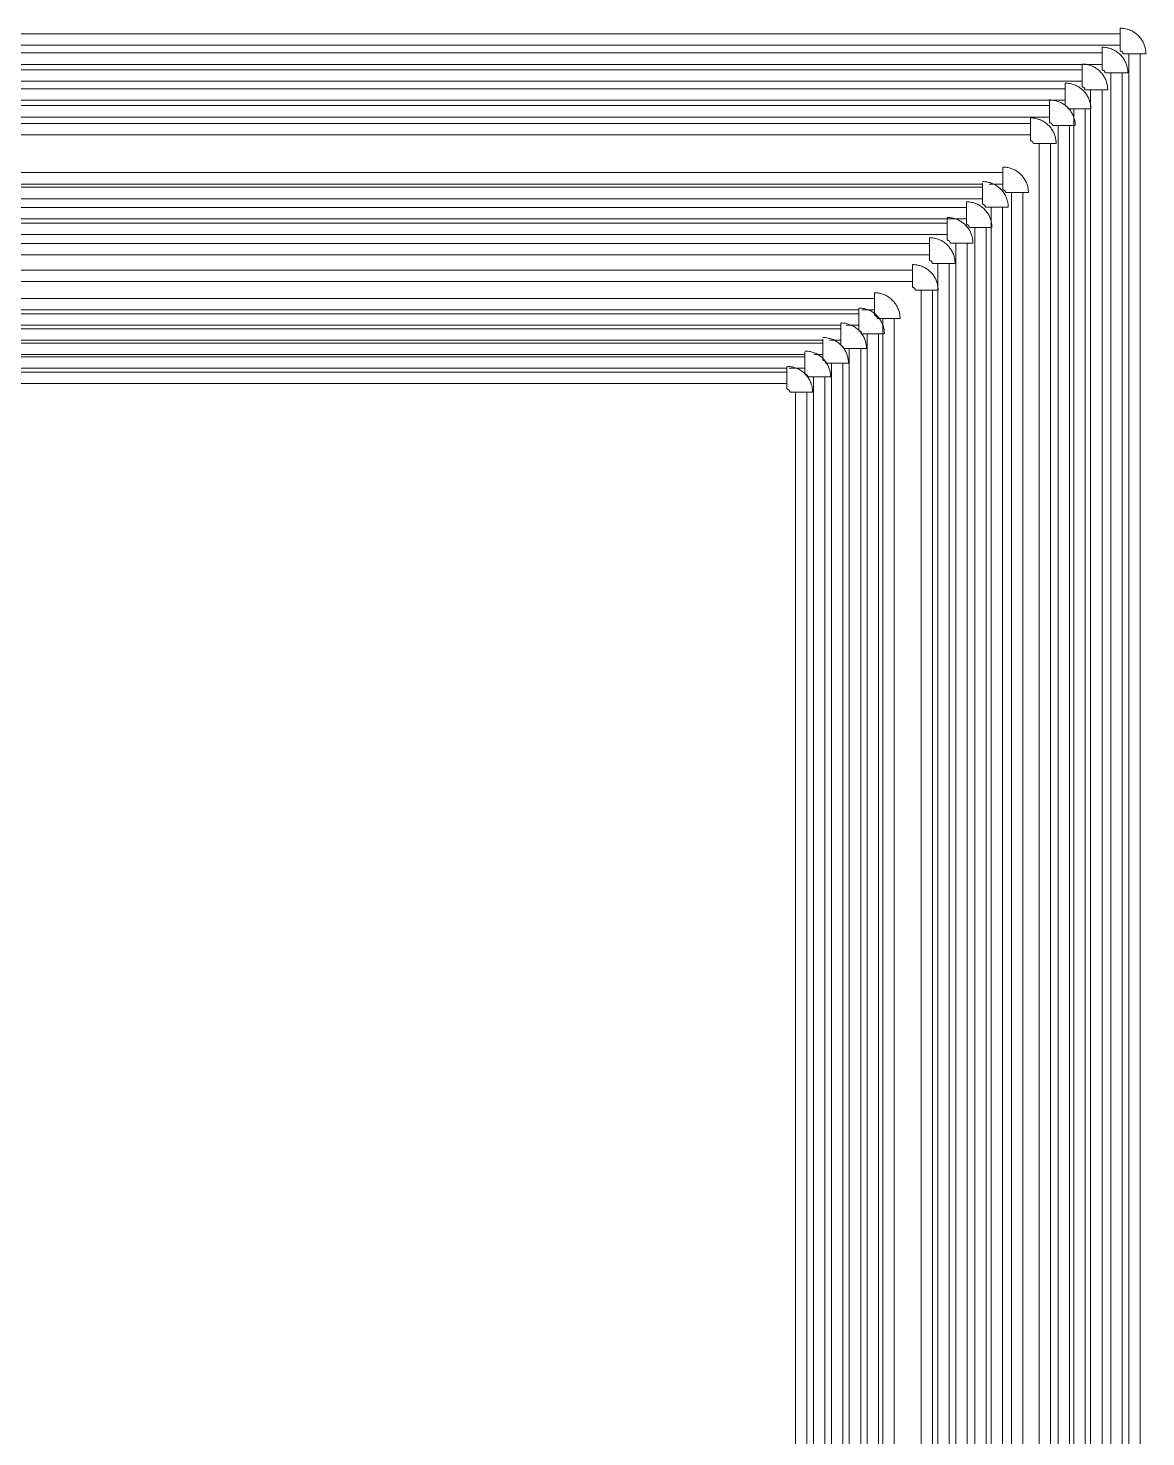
# Model space of a CAD drawing. Header units: millimetres. Extents: x 61345 to 69644, y 9491 to 29385.
# Drawn here: x 65711.5 to 65836.1, y 27092.9 to 27249.9 of the extents above; entities that cross this region are included whole.
import ezdxf

# ---------------------------------------------------------------- set-up
doc = ezdxf.new("R2010")
doc.units = ezdxf.units.MM
doc.layers.add('P-PIPE', color=30, linetype='Continuous', lineweight=18)

# ---------------------------------------------------------------- blocks, each defined once
blk = doc.blocks.new('Coude - Générique - Standard-V51-CVC TERASSE')
at = {"layer": 'P-PIPE'}
for p, q in [((-16296.7, 14045.1), (-16297.1, 14045.1)), ((-16272.1, 14045.1), (-16273.4, 14045.1)), ((-16268.5, 14016.5), (-16268.5, 14016.9))]:
    blk.add_line(p, q, dxfattribs=at)
for points in [[(-16297.1, 14045.1, 0), (-16297.1, 14043.9, 0), (-16297, 14042.8, 0), (-16296.9, 14041.7, 0), (-16296.7, 14040.5, 0), (-16296.5, 14039.4, 0), (-16296.3, 14038.3, 0), (-16296, 14037.2, 0), (-16295.6, 14036.1, 0), (-16295.3, 14035, 0), (-16294.8, 14033.9, 0), (-16294.4, 14032.9, 0), (-16293.9, 14031.9, 0), (-16293.3, 14030.9, 0), (-16292.7, 14029.9, 0), (-16292.1, 14028.9, 0), (-16291.4, 14028, 0), (-16290.7, 14027.1, 0), (-16290, 14026.2, 0), (-16289.2, 14025.4, 0), (-16288.4, 14024.6, 0), (-16287.6, 14023.8, 0), (-16286.7, 14023, 0), (-16285.8, 14022.3, 0), (-16284.9, 14021.6, 0), (-16283.9, 14021, 0), (-16283, 14020.4, 0), (-16282, 14019.8, 0), (-16280.9, 14019.3, 0), (-16279.9, 14018.9, 0), (-16278.8, 14018.4, 0), (-16277.8, 14018, 0), (-16276.7, 14017.7, 0), (-16275.6, 14017.4, 0), (-16274.5, 14017.1, 0), (-16273.3, 14016.9, 0), (-16272.2, 14016.7, 0), (-16271.1, 14016.6, 0), (-16269.9, 14016.5, 0), (-16268.8, 14016.5, 0), (-16268.5, 14016.5, 0)], [(-16297.1, 14045.1, 0), (-16296.7, 14045.1, 0), (-16295.4, 14045.1, 0), (-16293.4, 14045.1, 0), (-16290.7, 14045.1, 0), (-16287.7, 14045.1, 0), (-16284.4, 14045.1, 0), (-16281.1, 14045.1, 0), (-16278, 14045.1, 0), (-16275.4, 14045.1, 0), (-16273.4, 14045.1, 0), (-16272.1, 14045.1, 0)], [(-16268.5, 14041.9, 0), (-16268.6, 14041.9, 0), (-16268.7, 14041.9, 0), (-16268.9, 14041.9, 0), (-16269, 14041.9, 0), (-16269.1, 14042, 0), (-16269.2, 14042, 0), (-16269.4, 14042, 0), (-16269.5, 14042.1, 0), (-16269.6, 14042.1, 0), (-16269.7, 14042.1, 0), (-16269.8, 14042.2, 0), (-16269.9, 14042.3, 0), (-16270.1, 14042.3, 0), (-16270.2, 14042.4, 0), (-16270.3, 14042.4, 0), (-16270.4, 14042.5, 0), (-16270.5, 14042.6, 0), (-16270.6, 14042.7, 0), (-16270.7, 14042.8, 0), (-16270.8, 14042.9, 0), (-16270.9, 14043, 0), (-16270.9, 14043.1, 0), (-16271, 14043.2, 0), (-16271.1, 14043.3, 0), (-16271.2, 14043.4, 0), (-16271.2, 14043.5, 0), (-16271.3, 14043.6, 0), (-16271.3, 14043.7, 0), (-16271.4, 14043.8, 0), (-16271.5, 14043.9, 0), (-16271.5, 14044.1, 0), (-16271.5, 14044.2, 0), (-16271.6, 14044.3, 0), (-16271.6, 14044.4, 0), (-16271.6, 14044.5, 0), (-16271.6, 14044.7, 0), (-16271.7, 14044.8, 0), (-16271.7, 14044.9, 0), (-16271.7, 14045.1, 0), (-16271.7, 14045.1, 0)], [(-16268.5, 14041.5, 0), (-16268.5, 14040.2, 0), (-16268.5, 14038.2, 0), (-16268.5, 14035.5, 0), (-16268.5, 14032.5, 0), (-16268.5, 14029.2, 0), (-16268.5, 14025.9, 0), (-16268.5, 14022.8, 0), (-16268.5, 14020.2, 0), (-16268.5, 14018.2, 0), (-16268.5, 14016.9, 0), (-16268.5, 14016.5, 0)]]:
    blk.add_polyline3d(points, dxfattribs=at)
blk = doc.blocks.new('Coude - Générique - Standard-V56-CVC TERASSE')
at = {"layer": 'P-PIPE'}
for p, q in [((-16296.7, 18446.2), (-16295.4, 18446.2)), ((-16271.7, 18446.2), (-16272, 18446.2)), ((-16272, 18446.2), (-16271.7, 18446.2))]:
    blk.add_line(p, q, dxfattribs=at)
for points in [[(-16271.7, 18446.2, 0), (-16271.7, 18447.4, 0), (-16271.8, 18448.5, 0), (-16271.9, 18449.7, 0), (-16272, 18450.8, 0), (-16272.2, 18451.9, 0), (-16272.5, 18453.1, 0), (-16272.8, 18454.2, 0), (-16273.1, 18455.3, 0), (-16273.5, 18456.3, 0), (-16273.9, 18457.4, 0), (-16274.4, 18458.4, 0), (-16274.9, 18459.5, 0), (-16275.5, 18460.5, 0), (-16276, 18461.5, 0), (-16276.7, 18462.4, 0), (-16277.3, 18463.3, 0), (-16278, 18464.2, 0), (-16278.8, 18465.1, 0), (-16279.5, 18466, 0), (-16280.3, 18466.8, 0), (-16281.2, 18467.6, 0), (-16282.1, 18468.3, 0), (-16282.9, 18469, 0), (-16283.9, 18469.7, 0), (-16284.8, 18470.3, 0), (-16285.8, 18470.9, 0), (-16286.8, 18471.5, 0), (-16287.8, 18472, 0), (-16288.9, 18472.5, 0), (-16289.9, 18472.9, 0), (-16291, 18473.3, 0), (-16292.1, 18473.7, 0), (-16293.2, 18474, 0), (-16294.3, 18474.2, 0), (-16295.4, 18474.5, 0), (-16296.6, 18474.6, 0), (-16297.7, 18474.7, 0), (-16298.8, 18474.8, 0), (-16300, 18474.9, 0), (-16300.3, 18474.9, 0)], [(-16300.3, 18449.9, 0), (-16300.3, 18451.2, 0), (-16300.3, 18453.2, 0), (-16300.3, 18455.8, 0), (-16300.3, 18458.9, 0), (-16300.3, 18462.2, 0), (-16300.3, 18465.4, 0), (-16300.3, 18468.5, 0), (-16300.3, 18471.1, 0), (-16300.3, 18473.2, 0), (-16300.3, 18474.4, 0)], [(-16300.3, 18449.4, 0), (-16300.2, 18449.4, 0), (-16300, 18449.4, 0), (-16299.9, 18449.4, 0), (-16299.8, 18449.4, 0), (-16299.7, 18449.4, 0), (-16299.5, 18449.4, 0), (-16299.4, 18449.3, 0), (-16299.3, 18449.3, 0), (-16299.2, 18449.2, 0), (-16299, 18449.2, 0), (-16298.9, 18449.1, 0), (-16298.8, 18449.1, 0), (-16298.7, 18449, 0), (-16298.6, 18449, 0), (-16298.5, 18448.9, 0), (-16298.4, 18448.8, 0), (-16298.3, 18448.7, 0), (-16298.2, 18448.7, 0), (-16298.1, 18448.6, 0), (-16298, 18448.5, 0), (-16297.9, 18448.4, 0), (-16297.8, 18448.3, 0), (-16297.7, 18448.2, 0), (-16297.7, 18448.1, 0), (-16297.6, 18448, 0), (-16297.5, 18447.9, 0), (-16297.5, 18447.8, 0), (-16297.4, 18447.6, 0), (-16297.4, 18447.5, 0), (-16297.3, 18447.4, 0), (-16297.3, 18447.3, 0), (-16297.2, 18447.2, 0), (-16297.2, 18447, 0), (-16297.2, 18446.9, 0), (-16297.1, 18446.8, 0), (-16297.1, 18446.7, 0), (-16297.1, 18446.5, 0), (-16297.1, 18446.4, 0), (-16297.1, 18446.3, 0), (-16297.1, 18446.2, 0)], [(-16272.1, 18446.2, 0), (-16273.4, 18446.2, 0), (-16275.4, 18446.2, 0), (-16278, 18446.2, 0), (-16281.1, 18446.2, 0), (-16284.4, 18446.2, 0), (-16287.7, 18446.2, 0), (-16290.7, 18446.2, 0), (-16293.4, 18446.2, 0), (-16295.4, 18446.2, 0), (-16296.7, 18446.2, 0)]]:
    blk.add_polyline3d(points, dxfattribs=at)
blk = doc.blocks.new('Coude - Générique - Standard-V57-CVC TERASSE')
at = {"layer": 'P-PIPE'}
for p, q in [((-16279, 18492.4), (-16279, 18491.9)), ((-16279, 18467.1), (-16279, 18466.9)), ((-16279, 18466.9), (-16279, 18467.1)), ((-16275.4, 18463.7), (-16274.1, 18463.7))]:
    blk.add_line(p, q, dxfattribs=at)
for points in [[(-16250.4, 18463.7, 0), (-16250.4, 18464.9, 0), (-16250.5, 18466, 0), (-16250.6, 18467.2, 0), (-16250.8, 18468.3, 0), (-16251, 18469.4, 0), (-16251.2, 18470.6, 0), (-16251.5, 18471.7, 0), (-16251.9, 18472.8, 0), (-16252.3, 18473.8, 0), (-16252.7, 18474.9, 0), (-16253.1, 18475.9, 0), (-16253.7, 18477, 0), (-16254.2, 18478, 0), (-16254.8, 18479, 0), (-16255.4, 18479.9, 0), (-16256.1, 18480.8, 0), (-16256.8, 18481.7, 0), (-16257.5, 18482.6, 0), (-16258.3, 18483.5, 0), (-16259.1, 18484.3, 0), (-16259.9, 18485.1, 0), (-16260.8, 18485.8, 0), (-16261.7, 18486.5, 0), (-16262.6, 18487.2, 0), (-16263.6, 18487.8, 0), (-16264.5, 18488.4, 0), (-16265.5, 18489, 0), (-16266.6, 18489.5, 0), (-16267.6, 18490, 0), (-16268.7, 18490.4, 0), (-16269.7, 18490.8, 0), (-16270.8, 18491.2, 0), (-16271.9, 18491.5, 0), (-16273, 18491.7, 0), (-16274.2, 18492, 0), (-16275.3, 18492.1, 0), (-16276.4, 18492.2, 0), (-16277.6, 18492.3, 0), (-16278.7, 18492.4, 0), (-16279, 18492.4, 0)], [(-16279, 18467.4, 0), (-16279, 18468.7, 0), (-16279, 18470.7, 0), (-16279, 18473.3, 0), (-16279, 18476.4, 0), (-16279, 18479.7, 0), (-16279, 18482.9, 0), (-16279, 18486, 0), (-16279, 18488.6, 0), (-16279, 18490.7, 0), (-16279, 18491.9, 0), (-16279, 18492.4, 0)], [(-16279, 18466.9, 0), (-16278.9, 18466.9, 0), (-16278.8, 18466.9, 0), (-16278.7, 18466.9, 0), (-16278.5, 18466.9, 0), (-16278.4, 18466.9, 0), (-16278.3, 18466.9, 0), (-16278.2, 18466.8, 0), (-16278, 18466.8, 0), (-16277.9, 18466.7, 0), (-16277.8, 18466.7, 0), (-16277.7, 18466.6, 0), (-16277.6, 18466.6, 0), (-16277.4, 18466.5, 0), (-16277.3, 18466.5, 0), (-16277.2, 18466.4, 0), (-16277.1, 18466.3, 0), (-16277, 18466.2, 0), (-16276.9, 18466.2, 0), (-16276.8, 18466.1, 0), (-16276.7, 18466, 0), (-16276.7, 18465.9, 0), (-16276.6, 18465.8, 0), (-16276.5, 18465.7, 0), (-16276.4, 18465.6, 0), (-16276.3, 18465.5, 0), (-16276.3, 18465.4, 0), (-16276.2, 18465.3, 0), (-16276.2, 18465.1, 0), (-16276.1, 18465, 0), (-16276.1, 18464.9, 0), (-16276, 18464.8, 0), (-16276, 18464.7, 0), (-16275.9, 18464.5, 0), (-16275.9, 18464.4, 0), (-16275.9, 18464.3, 0), (-16275.9, 18464.2, 0), (-16275.9, 18464, 0), (-16275.8, 18463.9, 0), (-16275.8, 18463.8, 0), (-16275.8, 18463.7, 0)], [(-16250.9, 18463.7, 0), (-16252.1, 18463.7, 0), (-16254.1, 18463.7, 0), (-16256.8, 18463.7, 0), (-16259.8, 18463.7, 0), (-16263.1, 18463.7, 0), (-16266.4, 18463.7, 0), (-16269.5, 18463.7, 0), (-16272.1, 18463.7, 0), (-16274.1, 18463.7, 0), (-16275.4, 18463.7, 0)]]:
    blk.add_polyline3d(points, dxfattribs=at)
blk = doc.blocks.new('Coude - Générique - Standard-V58-CVC TERASSE')
at = {"layer": 'P-PIPE'}
for p, q in [((-16257.3, 18486.2), (-16256, 18486.2)), ((-16232.7, 18486.2), (-16232.3, 18486.2))]:
    blk.add_line(p, q, dxfattribs=at)
for points in [[(-16232.3, 18486.2, 0), (-16232.3, 18487.4, 0), (-16232.4, 18488.5, 0), (-16232.5, 18489.7, 0), (-16232.6, 18490.8, 0), (-16232.9, 18491.9, 0), (-16233.1, 18493.1, 0), (-16233.4, 18494.2, 0), (-16233.7, 18495.3, 0), (-16234.1, 18496.3, 0), (-16234.5, 18497.4, 0), (-16235, 18498.4, 0), (-16235.5, 18499.5, 0), (-16236.1, 18500.5, 0), (-16236.7, 18501.5, 0), (-16237.3, 18502.4, 0), (-16237.9, 18503.3, 0), (-16238.6, 18504.2, 0), (-16239.4, 18505.1, 0), (-16240.2, 18506, 0), (-16241, 18506.8, 0), (-16241.8, 18507.6, 0), (-16242.7, 18508.3, 0), (-16243.6, 18509, 0), (-16244.5, 18509.7, 0), (-16245.4, 18510.3, 0), (-16246.4, 18510.9, 0), (-16247.4, 18511.5, 0), (-16248.4, 18512, 0), (-16249.5, 18512.5, 0), (-16250.5, 18512.9, 0), (-16251.6, 18513.3, 0), (-16252.7, 18513.7, 0), (-16253.8, 18514, 0), (-16254.9, 18514.2, 0), (-16256, 18514.5, 0), (-16257.2, 18514.6, 0), (-16258.3, 18514.7, 0), (-16259.4, 18514.8, 0), (-16260.6, 18514.9, 0), (-16260.9, 18514.9, 0)], [(-16260.9, 18489.9, 0), (-16260.9, 18491.2, 0), (-16260.9, 18493.2, 0), (-16260.9, 18495.8, 0), (-16260.9, 18498.9, 0), (-16260.9, 18502.2, 0), (-16260.9, 18505.4, 0), (-16260.9, 18508.5, 0), (-16260.9, 18511.1, 0), (-16260.9, 18513.2, 0)], [(-16260.9, 18489.4, 0), (-16260.8, 18489.4, 0), (-16260.6, 18489.4, 0), (-16260.5, 18489.4, 0), (-16260.4, 18489.4, 0), (-16260.3, 18489.4, 0), (-16260.1, 18489.4, 0), (-16260, 18489.3, 0), (-16259.9, 18489.3, 0), (-16259.8, 18489.2, 0), (-16259.7, 18489.2, 0), (-16259.5, 18489.1, 0), (-16259.4, 18489.1, 0), (-16259.3, 18489, 0), (-16259.2, 18489, 0), (-16259.1, 18488.9, 0), (-16259, 18488.8, 0), (-16258.9, 18488.7, 0), (-16258.8, 18488.7, 0), (-16258.7, 18488.6, 0), (-16258.6, 18488.5, 0), (-16258.5, 18488.4, 0), (-16258.4, 18488.3, 0), (-16258.4, 18488.2, 0), (-16258.3, 18488.1, 0), (-16258.2, 18488, 0), (-16258.1, 18487.9, 0), (-16258.1, 18487.8, 0), (-16258, 18487.6, 0), (-16258, 18487.5, 0), (-16257.9, 18487.4, 0), (-16257.9, 18487.3, 0), (-16257.8, 18487.2, 0), (-16257.8, 18487, 0), (-16257.8, 18486.9, 0), (-16257.7, 18486.8, 0), (-16257.7, 18486.7, 0), (-16257.7, 18486.5, 0), (-16257.7, 18486.4, 0), (-16257.7, 18486.3, 0), (-16257.7, 18486.2, 0)], [(-16232.3, 18486.2, 0), (-16232.7, 18486.2, 0), (-16234, 18486.2, 0), (-16236, 18486.2, 0), (-16238.6, 18486.2, 0), (-16241.7, 18486.2, 0), (-16245, 18486.2, 0), (-16248.3, 18486.2, 0), (-16251.3, 18486.2, 0), (-16254, 18486.2, 0), (-16256, 18486.2, 0), (-16257.3, 18486.2, 0)]]:
    blk.add_polyline3d(points, dxfattribs=at)
blk = doc.blocks.new('Coude - Générique - Standard-V60-CVC TERASSE')
at = {"layer": 'P-PIPE'}
blk.add_line((-16182.6, 18577.2), (-16181.3, 18577.2), dxfattribs=at)
for points in [[(-16157.6, 18577.2, 0), (-16157.7, 18578.4, 0), (-16157.7, 18579.5, 0), (-16157.8, 18580.7, 0), (-16158, 18581.8, 0), (-16158.2, 18582.9, 0), (-16158.5, 18584, 0), (-16158.7, 18585.1, 0), (-16159.1, 18586.2, 0), (-16159.5, 18587.3, 0), (-16159.9, 18588.4, 0), (-16160.4, 18589.4, 0), (-16160.9, 18590.4, 0), (-16161.4, 18591.4, 0), (-16162, 18592.4, 0), (-16162.6, 18593.4, 0), (-16163.3, 18594.3, 0), (-16164, 18595.2, 0), (-16164.7, 18596.1, 0), (-16165.5, 18596.9, 0), (-16166.3, 18597.8, 0), (-16167.1, 18598.5, 0), (-16168, 18599.3, 0), (-16168.9, 18600, 0), (-16169.8, 18600.7, 0), (-16170.8, 18601.3, 0), (-16171.8, 18601.9, 0), (-16172.8, 18602.5, 0), (-16173.8, 18603, 0), (-16174.8, 18603.5, 0), (-16175.9, 18603.9, 0), (-16177, 18604.3, 0), (-16178, 18604.6, 0), (-16179.1, 18604.9, 0), (-16180.3, 18605.2, 0), (-16181.4, 18605.4, 0), (-16182.5, 18605.6, 0), (-16183.7, 18605.7, 0), (-16184.8, 18605.8, 0), (-16185.9, 18605.8, 0), (-16186.2, 18605.8, 0)], [(-16186.2, 18580.9, 0), (-16186.2, 18582.1, 0), (-16186.2, 18584.1, 0), (-16186.2, 18586.8, 0), (-16186.2, 18589.8, 0), (-16186.2, 18593.1, 0), (-16186.2, 18596.4, 0), (-16186.2, 18599.5, 0), (-16186.2, 18602.1, 0), (-16186.2, 18604.1, 0), (-16186.2, 18605.4, 0), (-16186.2, 18605.8, 0)], [(-16186.2, 18580.4, 0), (-16186.1, 18580.4, 0), (-16186, 18580.4, 0), (-16185.9, 18580.4, 0), (-16185.7, 18580.4, 0), (-16185.6, 18580.4, 0), (-16185.5, 18580.3, 0), (-16185.4, 18580.3, 0), (-16185.2, 18580.3, 0), (-16185.1, 18580.2, 0), (-16185, 18580.2, 0), (-16184.9, 18580.1, 0), (-16184.8, 18580.1, 0), (-16184.7, 18580, 0), (-16184.5, 18579.9, 0), (-16184.4, 18579.9, 0), (-16184.3, 18579.8, 0), (-16184.2, 18579.7, 0), (-16184.1, 18579.6, 0), (-16184, 18579.5, 0), (-16184, 18579.5, 0), (-16183.9, 18579.4, 0), (-16183.8, 18579.3, 0), (-16183.7, 18579.2, 0), (-16183.6, 18579.1, 0), (-16183.6, 18579, 0), (-16183.5, 18578.8, 0), (-16183.4, 18578.7, 0), (-16183.4, 18578.6, 0), (-16183.3, 18578.5, 0), (-16183.3, 18578.4, 0), (-16183.2, 18578.3, 0), (-16183.2, 18578.1, 0), (-16183.1, 18578, 0), (-16183.1, 18577.9, 0), (-16183.1, 18577.8, 0), (-16183.1, 18577.6, 0), (-16183.1, 18577.5, 0), (-16183.1, 18577.4, 0), (-16183, 18577.3, 0), (-16183, 18577.2, 0)], [(-16177.1, 18577.2, 0), (-16179.3, 18577.2, 0), (-16181.3, 18577.2, 0), (-16182.6, 18577.2, 0)], [(-16158.1, 18577.2, 0), (-16159.3, 18577.2, 0), (-16161.4, 18577.2, 0), (-16164, 18577.2, 0), (-16167, 18577.2, 0), (-16170.3, 18577.2, 0), (-16173.6, 18577.2, 0), (-16176.7, 18577.2, 0)]]:
    blk.add_polyline3d(points, dxfattribs=at)
blk = doc.blocks.new('Coude - Générique - Standard-V62-CVC TERASSE')
at = {"layer": 'P-PIPE'}
for p, q in [((-16168.7, 18624.6), (-16168.7, 18624.2)), ((-16165.1, 18596), (-16163.8, 18596))]:
    blk.add_line(p, q, dxfattribs=at)
for points in [[(-16140.1, 18596, 0), (-16140.2, 18597.1, 0), (-16140.2, 18598.3, 0), (-16140.3, 18599.4, 0), (-16140.5, 18600.5, 0), (-16140.7, 18601.7, 0), (-16141, 18602.8, 0), (-16141.2, 18603.9, 0), (-16141.6, 18605, 0), (-16142, 18606.1, 0), (-16142.4, 18607.1, 0), (-16142.9, 18608.2, 0), (-16143.4, 18609.2, 0), (-16143.9, 18610.2, 0), (-16144.5, 18611.2, 0), (-16145.1, 18612.1, 0), (-16145.8, 18613.1, 0), (-16146.5, 18614, 0), (-16147.2, 18614.8, 0), (-16148, 18615.7, 0), (-16148.8, 18616.5, 0), (-16149.6, 18617.3, 0), (-16150.5, 18618, 0), (-16151.4, 18618.7, 0), (-16152.3, 18619.4, 0), (-16153.3, 18620.1, 0), (-16154.3, 18620.7, 0), (-16155.3, 18621.2, 0), (-16156.3, 18621.7, 0), (-16157.3, 18622.2, 0), (-16158.4, 18622.6, 0), (-16159.5, 18623, 0), (-16160.5, 18623.4, 0), (-16161.6, 18623.7, 0), (-16162.8, 18624, 0), (-16163.9, 18624.2, 0), (-16165, 18624.3, 0), (-16166.2, 18624.5, 0), (-16167.3, 18624.6, 0), (-16168.4, 18624.6, 0), (-16168.7, 18624.6, 0)], [(-16168.7, 18599.6, 0), (-16168.7, 18600.9, 0), (-16168.7, 18602.9, 0), (-16168.7, 18605.5, 0), (-16168.7, 18608.6, 0), (-16168.7, 18611.9, 0), (-16168.7, 18615.2, 0), (-16168.7, 18618.2, 0), (-16168.7, 18620.9, 0), (-16168.7, 18622.9, 0), (-16168.7, 18624.2, 0), (-16168.7, 18624.6, 0)], [(-16168.7, 18599.2, 0), (-16168.6, 18599.2, 0), (-16168.5, 18599.2, 0), (-16168.4, 18599.2, 0), (-16168.2, 18599.1, 0), (-16168.1, 18599.1, 0), (-16168, 18599.1, 0), (-16167.9, 18599.1, 0), (-16167.7, 18599, 0), (-16167.6, 18599, 0), (-16167.5, 18598.9, 0), (-16167.4, 18598.9, 0), (-16167.3, 18598.8, 0), (-16167.2, 18598.8, 0), (-16167, 18598.7, 0), (-16166.9, 18598.6, 0), (-16166.8, 18598.5, 0), (-16166.7, 18598.5, 0), (-16166.6, 18598.4, 0), (-16166.5, 18598.3, 0), (-16166.5, 18598.2, 0), (-16166.4, 18598.1, 0), (-16166.3, 18598, 0), (-16166.2, 18597.9, 0), (-16166.1, 18597.8, 0), (-16166.1, 18597.7, 0), (-16166, 18597.6, 0), (-16165.9, 18597.5, 0), (-16165.9, 18597.4, 0), (-16165.8, 18597.3, 0), (-16165.8, 18597.1, 0), (-16165.7, 18597, 0), (-16165.7, 18596.9, 0), (-16165.6, 18596.8, 0), (-16165.6, 18596.6, 0), (-16165.6, 18596.5, 0), (-16165.6, 18596.4, 0), (-16165.6, 18596.3, 0), (-16165.6, 18596.1, 0), (-16165.5, 18596, 0), (-16165.5, 18596, 0)], [(-16140.1, 18596, 0), (-16140.6, 18596, 0), (-16141.8, 18596, 0), (-16143.9, 18596, 0), (-16146.5, 18596, 0), (-16149.5, 18596, 0), (-16152.8, 18596, 0), (-16156.1, 18596, 0), (-16159.2, 18596, 0), (-16161.8, 18596, 0), (-16163.8, 18596, 0), (-16165.1, 18596, 0)]]:
    blk.add_polyline3d(points, dxfattribs=at)
blk = doc.blocks.new('Coude - Générique - Standard-V64-CVC TERASSE')
at = {"layer": 'P-PIPE'}
for p, q in [((-16145.5, 18617.2), (-16146.4, 18617.2)), ((-16146.4, 18617.2), (-16145.5, 18617.2)), ((-16121.8, 18617.2), (-16121.4, 18617.2))]:
    blk.add_line(p, q, dxfattribs=at)
for points in [[(-16121.4, 18617.2, 0), (-16121.4, 18618.4, 0), (-16121.5, 18619.5, 0), (-16121.6, 18620.7, 0), (-16121.7, 18621.8, 0), (-16122, 18622.9, 0), (-16122.2, 18624, 0), (-16122.5, 18625.1, 0), (-16122.8, 18626.2, 0), (-16123.2, 18627.3, 0), (-16123.6, 18628.4, 0), (-16124.1, 18629.4, 0), (-16124.6, 18630.4, 0), (-16125.2, 18631.4, 0), (-16125.8, 18632.4, 0), (-16126.4, 18633.4, 0), (-16127, 18634.3, 0), (-16127.7, 18635.2, 0), (-16128.5, 18636.1, 0), (-16129.3, 18636.9, 0), (-16130.1, 18637.8, 0), (-16130.9, 18638.5, 0), (-16131.8, 18639.3, 0), (-16132.7, 18640, 0), (-16133.6, 18640.7, 0), (-16134.5, 18641.3, 0), (-16135.5, 18641.9, 0), (-16136.5, 18642.5, 0), (-16137.5, 18643, 0), (-16138.6, 18643.5, 0), (-16139.6, 18643.9, 0), (-16140.7, 18644.3, 0), (-16141.8, 18644.6, 0), (-16142.9, 18644.9, 0), (-16144, 18645.2, 0), (-16145.1, 18645.4, 0), (-16146.3, 18645.6, 0), (-16147.4, 18645.7, 0), (-16148.5, 18645.8, 0), (-16149.7, 18645.8, 0), (-16150, 18645.8, 0)], [(-16150, 18620.9, 0), (-16150, 18622.1, 0), (-16150, 18624.1, 0), (-16150, 18626.8, 0), (-16150, 18629.8, 0), (-16150, 18633.1, 0), (-16150, 18636.4, 0), (-16150, 18639.5, 0), (-16150, 18642.1, 0), (-16150, 18644.1, 0), (-16150, 18645.4, 0), (-16150, 18645.8, 0)], [(-16150, 18620.4, 0), (-16149.9, 18620.4, 0), (-16149.7, 18620.4, 0), (-16149.6, 18620.4, 0), (-16149.5, 18620.4, 0), (-16149.4, 18620.4, 0), (-16149.2, 18620.3, 0), (-16149.1, 18620.3, 0), (-16149, 18620.3, 0), (-16148.9, 18620.2, 0), (-16148.8, 18620.2, 0), (-16148.6, 18620.1, 0), (-16148.5, 18620.1, 0), (-16148.4, 18620, 0), (-16148.3, 18619.9, 0), (-16148.2, 18619.9, 0), (-16148.1, 18619.8, 0), (-16148, 18619.7, 0), (-16147.9, 18619.6, 0), (-16147.8, 18619.5, 0), (-16147.7, 18619.5, 0), (-16147.6, 18619.4, 0), (-16147.5, 18619.3, 0), (-16147.5, 18619.2, 0), (-16147.4, 18619.1, 0), (-16147.3, 18619, 0), (-16147.2, 18618.8, 0), (-16147.2, 18618.7, 0), (-16147.1, 18618.6, 0), (-16147.1, 18618.5, 0), (-16147, 18618.4, 0), (-16147, 18618.3, 0), (-16146.9, 18618.1, 0), (-16146.9, 18618, 0), (-16146.9, 18617.9, 0), (-16146.8, 18617.8, 0), (-16146.8, 18617.6, 0), (-16146.8, 18617.5, 0), (-16146.8, 18617.4, 0), (-16146.8, 18617.3, 0), (-16146.8, 18617.2, 0)], [(-16121.4, 18617.2, 0), (-16121.8, 18617.2, 0), (-16123.1, 18617.2, 0), (-16125.1, 18617.2, 0), (-16127.7, 18617.2, 0), (-16130.8, 18617.2, 0), (-16134.1, 18617.2, 0), (-16137.4, 18617.2, 0), (-16140.4, 18617.2, 0), (-16143.1, 18617.2, 0), (-16145.1, 18617.2, 0)]]:
    blk.add_polyline3d(points, dxfattribs=at)
blk = doc.blocks.new('Coude - Générique - Standard-V73-CVC TERASSE')
at = {"layer": 'P-PIPE'}
for p, q in [((-16339, 18422.4), (-16339, 18421.9)), ((-16335.3, 18393.7), (-16334.1, 18393.7))]:
    blk.add_line(p, q, dxfattribs=at)
for points in [[(-16335.3, 18422.1, 0), (-16336.4, 18422.2, 0), (-16337.6, 18422.3, 0), (-16338.7, 18422.4, 0), (-16339, 18422.4, 0)], [(-16339, 18397.4, 0), (-16339, 18398.7, 0), (-16339, 18400.7, 0), (-16339, 18403.3, 0), (-16339, 18406.4, 0), (-16339, 18409.7, 0), (-16339, 18412.9, 0), (-16339, 18416, 0), (-16339, 18418.6, 0), (-16339, 18420.7, 0), (-16339, 18421.9, 0), (-16339, 18422.4, 0)], [(-16310.4, 18393.7, 0), (-16310.4, 18394.9, 0), (-16310.5, 18396, 0), (-16310.6, 18397.2, 0), (-16310.8, 18398.3, 0), (-16311, 18399.4, 0), (-16311.2, 18400.6, 0), (-16311.5, 18401.7, 0), (-16311.9, 18402.8, 0), (-16312.3, 18403.8, 0), (-16312.7, 18404.9, 0), (-16313.1, 18405.9, 0), (-16313.7, 18407, 0), (-16314.2, 18408, 0), (-16314.8, 18409, 0), (-16315.4, 18409.9, 0), (-16316.1, 18410.8, 0), (-16316.8, 18411.7, 0), (-16317.5, 18412.6, 0), (-16318.3, 18413.5, 0), (-16319.1, 18414.3, 0), (-16319.9, 18415.1, 0), (-16320.8, 18415.8, 0), (-16321.7, 18416.5, 0), (-16322.6, 18417.2, 0), (-16323.6, 18417.8, 0), (-16324.5, 18418.4, 0), (-16325.5, 18419, 0), (-16326.6, 18419.5, 0), (-16327.6, 18420, 0), (-16328.7, 18420.4, 0), (-16329.7, 18420.8, 0), (-16330.8, 18421.2, 0), (-16331.9, 18421.5, 0), (-16333, 18421.7, 0), (-16334.2, 18422, 0), (-16335.3, 18422.1, 0)], [(-16339, 18396.9, 0), (-16338.9, 18396.9, 0), (-16338.8, 18396.9, 0), (-16338.7, 18396.9, 0), (-16338.5, 18396.9, 0), (-16338.4, 18396.9, 0), (-16338.3, 18396.9, 0), (-16338.2, 18396.8, 0), (-16338, 18396.8, 0), (-16337.9, 18396.7, 0), (-16337.8, 18396.7, 0), (-16337.7, 18396.6, 0), (-16337.6, 18396.6, 0), (-16337.4, 18396.5, 0), (-16337.3, 18396.5, 0), (-16337.2, 18396.4, 0), (-16337.1, 18396.3, 0), (-16337, 18396.2, 0), (-16336.9, 18396.2, 0), (-16336.8, 18396.1, 0), (-16336.7, 18396, 0), (-16336.7, 18395.9, 0), (-16336.6, 18395.8, 0), (-16336.5, 18395.7, 0), (-16336.4, 18395.6, 0), (-16336.3, 18395.5, 0), (-16336.3, 18395.4, 0), (-16336.2, 18395.3, 0), (-16336.2, 18395.1, 0), (-16336.1, 18395, 0), (-16336.1, 18394.9, 0), (-16336, 18394.8, 0), (-16336, 18394.7, 0), (-16335.9, 18394.5, 0), (-16335.9, 18394.4, 0), (-16335.9, 18394.3, 0), (-16335.9, 18394.2, 0), (-16335.9, 18394, 0), (-16335.8, 18393.9, 0), (-16335.8, 18393.8, 0), (-16335.8, 18393.7, 0)], [(-16310.4, 18393.7, 0), (-16310.9, 18393.7, 0), (-16312.1, 18393.7, 0), (-16314.1, 18393.7, 0), (-16316.8, 18393.7, 0), (-16319.8, 18393.7, 0), (-16323.1, 18393.7, 0), (-16326.4, 18393.7, 0), (-16329.5, 18393.7, 0), (-16332.1, 18393.7, 0), (-16334.1, 18393.7, 0), (-16335.4, 18393.7, 0)]]:
    blk.add_polyline3d(points, dxfattribs=at)
blk = doc.blocks.new('Coude - Générique - Standard-V82-CVC TERASSE')
at = {"layer": 'P-PIPE'}
for p, q in [((-16455.4, 18297.3), (-16454.1, 18297.3)), ((-16430.9, 18297.3), (-16430.4, 18297.3))]:
    blk.add_line(p, q, dxfattribs=at)
for points in [[(-16430.4, 18297.3, 0), (-16430.4, 18298.4, 0), (-16430.5, 18299.6, 0), (-16430.6, 18300.7, 0), (-16430.8, 18301.9, 0), (-16431, 18303, 0), (-16431.2, 18304.1, 0), (-16431.5, 18305.2, 0), (-16431.9, 18306.3, 0), (-16432.3, 18307.4, 0), (-16432.7, 18308.4, 0), (-16433.1, 18309.5, 0), (-16433.7, 18310.5, 0), (-16434.2, 18311.5, 0), (-16434.8, 18312.5, 0), (-16435.4, 18313.5, 0), (-16436.1, 18314.4, 0), (-16436.8, 18315.3, 0), (-16437.5, 18316.2, 0), (-16438.3, 18317, 0), (-16439.1, 18317.8, 0), (-16439.9, 18318.6, 0), (-16440.8, 18319.4, 0), (-16441.7, 18320.1, 0), (-16442.6, 18320.7, 0), (-16443.6, 18321.4, 0), (-16444.5, 18322, 0), (-16445.5, 18322.5, 0), (-16446.6, 18323.1, 0), (-16447.6, 18323.5, 0), (-16448.7, 18324, 0), (-16449.7, 18324.4, 0), (-16450.8, 18324.7, 0), (-16451.9, 18325, 0), (-16453, 18325.3, 0), (-16454.2, 18325.5, 0), (-16455.3, 18325.7, 0), (-16456.4, 18325.8, 0), (-16457.6, 18325.9, 0), (-16458.7, 18325.9, 0), (-16459, 18325.9, 0)], [(-16459, 18300.9, 0), (-16459, 18302.2, 0), (-16459, 18304.2, 0), (-16459, 18306.9, 0), (-16459, 18309.9, 0), (-16459, 18313.2, 0), (-16459, 18316.5, 0), (-16459, 18319.6, 0), (-16459, 18322.2, 0), (-16459, 18324.2, 0), (-16459, 18324.6, 0)], [(-16459, 18300.5, 0), (-16458.9, 18300.5, 0), (-16458.8, 18300.5, 0), (-16458.7, 18300.5, 0), (-16458.5, 18300.5, 0), (-16458.4, 18300.4, 0), (-16458.3, 18300.4, 0), (-16458.2, 18300.4, 0), (-16458, 18300.3, 0), (-16457.9, 18300.3, 0), (-16457.8, 18300.3, 0), (-16457.7, 18300.2, 0), (-16457.6, 18300.1, 0), (-16457.4, 18300.1, 0), (-16457.3, 18300, 0), (-16457.2, 18299.9, 0), (-16457.1, 18299.9, 0), (-16457, 18299.8, 0), (-16456.9, 18299.7, 0), (-16456.8, 18299.6, 0), (-16456.7, 18299.5, 0), (-16456.7, 18299.4, 0), (-16456.6, 18299.3, 0), (-16456.5, 18299.2, 0), (-16456.4, 18299.1, 0), (-16456.3, 18299, 0), (-16456.3, 18298.9, 0), (-16456.2, 18298.8, 0), (-16456.2, 18298.7, 0), (-16456.1, 18298.6, 0), (-16456.1, 18298.5, 0), (-16456, 18298.3, 0), (-16456, 18298.2, 0), (-16455.9, 18298.1, 0), (-16455.9, 18298, 0), (-16455.9, 18297.8, 0), (-16455.9, 18297.7, 0), (-16455.9, 18297.6, 0), (-16455.8, 18297.5, 0), (-16455.8, 18297.3, 0), (-16455.8, 18297.3, 0)], [(-16430.4, 18297.3, 0), (-16430.9, 18297.3, 0), (-16432.1, 18297.3, 0), (-16434.1, 18297.3, 0), (-16436.8, 18297.3, 0), (-16439.8, 18297.3, 0), (-16443.1, 18297.3, 0), (-16446.4, 18297.3, 0), (-16449.5, 18297.3, 0), (-16452.1, 18297.3, 0), (-16454.1, 18297.3, 0), (-16455.4, 18297.3, 0)]]:
    blk.add_polyline3d(points, dxfattribs=at)
blk = doc.blocks.new('Coude - Générique - Standard-V67-CVC TERASSE')
at = {"layer": 'P-PIPE'}
for p, q in [((-28788.2, 18664.2), (-28788.2, 18664.6)), ((-28788.2, 18639.6), (-28788.2, 18640.9))]:
    blk.add_line(p, q, dxfattribs=at)
for points in [[(-28788.2, 18664.6, 0), (-28789.3, 18664.6, 0), (-28790.5, 18664.5, 0), (-28791.6, 18664.4, 0), (-28792.8, 18664.2, 0), (-28793.9, 18664, 0), (-28795, 18663.8, 0), (-28796.1, 18663.5, 0), (-28797.2, 18663.1, 0), (-28798.3, 18662.8, 0), (-28799.3, 18662.3, 0), (-28800.4, 18661.9, 0), (-28801.4, 18661.4, 0), (-28802.4, 18660.8, 0), (-28803.4, 18660.2, 0), (-28804.4, 18659.6, 0), (-28805.3, 18658.9, 0), (-28806.2, 18658.2, 0), (-28807.1, 18657.5, 0), (-28807.9, 18656.7, 0), (-28808.7, 18655.9, 0), (-28809.5, 18655.1, 0), (-28810.3, 18654.2, 0), (-28811, 18653.3, 0), (-28811.6, 18652.4, 0), (-28812.3, 18651.4, 0), (-28812.9, 18650.5, 0), (-28813.4, 18649.5, 0), (-28814, 18648.4, 0), (-28814.4, 18647.4, 0), (-28814.9, 18646.3, 0), (-28815.3, 18645.3, 0), (-28815.6, 18644.2, 0), (-28815.9, 18643.1, 0), (-28816.2, 18642, 0), (-28816.4, 18640.8, 0), (-28816.6, 18639.7, 0), (-28816.7, 18638.6, 0), (-28816.8, 18637.4, 0), (-28816.8, 18636.3, 0), (-28816.8, 18636, 0)], [(-28788.2, 18664.6, 0), (-28788.2, 18664.2, 0), (-28788.2, 18662.9, 0), (-28788.2, 18660.9, 0), (-28788.2, 18658.2, 0), (-28788.2, 18655.2, 0), (-28788.2, 18651.9, 0), (-28788.2, 18648.6, 0), (-28788.2, 18645.5, 0), (-28788.2, 18642.9, 0), (-28788.2, 18640.9, 0), (-28788.2, 18639.6, 0)], [(-28791.4, 18636, 0), (-28791.4, 18636.1, 0), (-28791.4, 18636.2, 0), (-28791.4, 18636.4, 0), (-28791.4, 18636.5, 0), (-28791.3, 18636.6, 0), (-28791.3, 18636.7, 0), (-28791.3, 18636.9, 0), (-28791.2, 18637, 0), (-28791.2, 18637.1, 0), (-28791.1, 18637.2, 0), (-28791.1, 18637.3, 0), (-28791, 18637.5, 0), (-28791, 18637.6, 0), (-28790.9, 18637.7, 0), (-28790.8, 18637.8, 0), (-28790.8, 18637.9, 0), (-28790.7, 18638, 0), (-28790.6, 18638.1, 0), (-28790.5, 18638.2, 0), (-28790.4, 18638.3, 0), (-28790.3, 18638.4, 0), (-28790.2, 18638.4, 0), (-28790.1, 18638.5, 0), (-28790, 18638.6, 0), (-28789.9, 18638.7, 0), (-28789.8, 18638.7, 0), (-28789.7, 18638.8, 0), (-28789.6, 18638.9, 0), (-28789.5, 18638.9, 0), (-28789.4, 18639, 0), (-28789.2, 18639, 0), (-28789.1, 18639, 0), (-28789, 18639.1, 0), (-28788.9, 18639.1, 0), (-28788.7, 18639.1, 0), (-28788.6, 18639.1, 0), (-28788.5, 18639.2, 0), (-28788.4, 18639.2, 0), (-28788.2, 18639.2, 0), (-28788.2, 18639.2, 0)], [(-28791.8, 18636, 0), (-28793.1, 18636, 0), (-28795.1, 18636, 0), (-28797.8, 18636, 0), (-28800.8, 18636, 0), (-28804.1, 18636, 0), (-28807.4, 18636, 0), (-28810.5, 18636, 0), (-28813.1, 18636, 0), (-28815.1, 18636, 0), (-28816.4, 18636, 0)]]:
    blk.add_polyline3d(points, dxfattribs=at)
blk = doc.blocks.new('Coude - Générique - Standard-V84-CVC TERASSE')
at = {"layer": 'P-PIPE'}
for p, q in [((-16415.4, 18328.7), (-16414.1, 18328.7)), ((-16390.9, 18328.7), (-16390.4, 18328.7))]:
    blk.add_line(p, q, dxfattribs=at)
for points in [[(-16390.4, 18328.7, 0), (-16390.4, 18329.8, 0), (-16390.5, 18331, 0), (-16390.6, 18332.1, 0), (-16390.8, 18333.2, 0), (-16391, 18334.4, 0), (-16391.2, 18335.5, 0), (-16391.5, 18336.6, 0), (-16391.9, 18337.7, 0), (-16392.3, 18338.8, 0), (-16392.7, 18339.8, 0), (-16393.1, 18340.9, 0), (-16393.7, 18341.9, 0), (-16394.2, 18342.9, 0), (-16394.8, 18343.9, 0), (-16395.4, 18344.8, 0), (-16396.1, 18345.8, 0), (-16396.8, 18346.7, 0), (-16397.5, 18347.5, 0), (-16398.3, 18348.4, 0), (-16399.1, 18349.2, 0), (-16399.9, 18350, 0), (-16400.8, 18350.7, 0), (-16401.7, 18351.4, 0), (-16402.6, 18352.1, 0), (-16403.6, 18352.8, 0), (-16404.5, 18353.4, 0), (-16405.5, 18353.9, 0), (-16406.6, 18354.4, 0), (-16407.6, 18354.9, 0), (-16408.7, 18355.3, 0), (-16409.7, 18355.7, 0), (-16410.8, 18356.1, 0), (-16411.9, 18356.4, 0), (-16413, 18356.7, 0), (-16414.2, 18356.9, 0), (-16415.3, 18357, 0), (-16416.4, 18357.2, 0), (-16417.6, 18357.3, 0), (-16418.7, 18357.3, 0), (-16419, 18357.3, 0)], [(-16419, 18332.3, 0), (-16419, 18333.6, 0), (-16419, 18335.6, 0), (-16419, 18338.2, 0), (-16419, 18341.3, 0), (-16419, 18344.6, 0), (-16419, 18347.9, 0), (-16419, 18350.9, 0), (-16419, 18353.6, 0), (-16419, 18355.6, 0), (-16419, 18356.8, 0)], [(-16419, 18331.9, 0), (-16418.9, 18331.9, 0), (-16418.8, 18331.9, 0), (-16418.7, 18331.9, 0), (-16418.5, 18331.8, 0), (-16418.4, 18331.8, 0), (-16418.3, 18331.8, 0), (-16418.2, 18331.7, 0), (-16418, 18331.7, 0), (-16417.9, 18331.7, 0), (-16417.8, 18331.6, 0), (-16417.7, 18331.6, 0), (-16417.6, 18331.5, 0), (-16417.4, 18331.5, 0), (-16417.3, 18331.4, 0), (-16417.2, 18331.3, 0), (-16417.1, 18331.2, 0), (-16417, 18331.2, 0), (-16416.9, 18331.1, 0), (-16416.8, 18331, 0), (-16416.7, 18330.9, 0), (-16416.7, 18330.8, 0), (-16416.6, 18330.7, 0), (-16416.5, 18330.6, 0), (-16416.4, 18330.5, 0), (-16416.3, 18330.4, 0), (-16416.3, 18330.3, 0), (-16416.2, 18330.2, 0), (-16416.2, 18330.1, 0), (-16416.1, 18330, 0), (-16416.1, 18329.8, 0), (-16416, 18329.7, 0), (-16416, 18329.6, 0), (-16415.9, 18329.5, 0), (-16415.9, 18329.3, 0), (-16415.9, 18329.2, 0), (-16415.9, 18329.1, 0), (-16415.9, 18329, 0), (-16415.8, 18328.8, 0), (-16415.8, 18328.7, 0), (-16415.8, 18328.7, 0)], [(-16390.4, 18328.7, 0), (-16390.9, 18328.7, 0), (-16392.1, 18328.7, 0), (-16394.1, 18328.7, 0), (-16396.8, 18328.7, 0), (-16399.8, 18328.7, 0), (-16403.1, 18328.7, 0), (-16406.4, 18328.7, 0), (-16409.5, 18328.7, 0), (-16412.1, 18328.7, 0), (-16414.1, 18328.7, 0), (-16415.4, 18328.7, 0)]]:
    blk.add_polyline3d(points, dxfattribs=at)
blk = doc.blocks.new('Coude - Générique - Standard-V86-CVC TERASSE')
at = {"layer": 'P-PIPE'}
for p, q in [((-16435.3, 18312.4), (-16434.1, 18312.4)), ((-16410.9, 18312.4), (-16410.4, 18312.4))]:
    blk.add_line(p, q, dxfattribs=at)
for points in [[(-16410.4, 18312.4, 0), (-16410.4, 18313.6, 0), (-16410.5, 18314.7, 0), (-16410.6, 18315.8, 0), (-16410.8, 18317, 0), (-16411, 18318.1, 0), (-16411.2, 18319.2, 0), (-16411.5, 18320.3, 0), (-16411.9, 18321.4, 0), (-16412.3, 18322.5, 0), (-16412.7, 18323.6, 0), (-16413.1, 18324.6, 0), (-16413.7, 18325.6, 0), (-16414.2, 18326.6, 0), (-16414.8, 18327.6, 0), (-16415.4, 18328.6, 0), (-16416.1, 18329.5, 0), (-16416.8, 18330.4, 0), (-16417.5, 18331.3, 0), (-16418.3, 18332.1, 0), (-16419.1, 18333, 0), (-16419.9, 18333.7, 0), (-16420.8, 18334.5, 0), (-16421.7, 18335.2, 0), (-16422.6, 18335.9, 0), (-16423.6, 18336.5, 0), (-16424.5, 18337.1, 0), (-16425.5, 18337.7, 0), (-16426.6, 18338.2, 0), (-16427.6, 18338.7, 0), (-16428.7, 18339.1, 0), (-16429.7, 18339.5, 0), (-16430.8, 18339.8, 0), (-16431.9, 18340.1, 0), (-16433, 18340.4, 0), (-16434.2, 18340.6, 0), (-16435.3, 18340.8, 0), (-16436.4, 18340.9, 0), (-16437.6, 18341, 0), (-16438.7, 18341, 0), (-16439, 18341, 0)], [(-16439, 18316.1, 0), (-16439, 18317.3, 0), (-16439, 18319.3, 0), (-16439, 18322, 0), (-16439, 18325, 0), (-16439, 18328.3, 0), (-16439, 18331.6, 0), (-16439, 18334.7, 0), (-16439, 18337.3, 0), (-16439, 18339.3, 0)], [(-16439, 18315.6, 0), (-16438.9, 18315.6, 0), (-16438.8, 18315.6, 0), (-16438.7, 18315.6, 0), (-16438.5, 18315.6, 0), (-16438.4, 18315.6, 0), (-16438.3, 18315.5, 0), (-16438.2, 18315.5, 0), (-16438, 18315.5, 0), (-16437.9, 18315.4, 0), (-16437.8, 18315.4, 0), (-16437.7, 18315.3, 0), (-16437.6, 18315.3, 0), (-16437.4, 18315.2, 0), (-16437.3, 18315.1, 0), (-16437.2, 18315.1, 0), (-16437.1, 18315, 0), (-16437, 18314.9, 0), (-16436.9, 18314.8, 0), (-16436.8, 18314.7, 0), (-16436.7, 18314.7, 0), (-16436.7, 18314.6, 0), (-16436.6, 18314.5, 0), (-16436.5, 18314.4, 0), (-16436.4, 18314.3, 0), (-16436.3, 18314.2, 0), (-16436.3, 18314, 0), (-16436.2, 18313.9, 0), (-16436.2, 18313.8, 0), (-16436.1, 18313.7, 0), (-16436.1, 18313.6, 0), (-16436, 18313.5, 0), (-16436, 18313.3, 0), (-16435.9, 18313.2, 0), (-16435.9, 18313.1, 0), (-16435.9, 18313, 0), (-16435.9, 18312.8, 0), (-16435.9, 18312.7, 0), (-16435.8, 18312.6, 0), (-16435.8, 18312.5, 0), (-16435.8, 18312.4, 0)], [(-16410.4, 18312.4, 0), (-16410.9, 18312.4, 0), (-16412.1, 18312.4, 0), (-16414.1, 18312.4, 0), (-16416.8, 18312.4, 0), (-16419.8, 18312.4, 0), (-16423.1, 18312.4, 0), (-16426.4, 18312.4, 0), (-16429.5, 18312.4, 0), (-16432.1, 18312.4, 0), (-16434.1, 18312.4, 0), (-16435.4, 18312.4, 0)]]:
    blk.add_polyline3d(points, dxfattribs=at)
blk = doc.blocks.new('Coude - Générique - Standard-V87-CVC TERASSE')
at = {"layer": 'P-PIPE'}
for p, q in [((-16399, 18372.2), (-16399, 18373.5)), ((-16395.4, 18345.3), (-16394.1, 18345.3))]:
    blk.add_line(p, q, dxfattribs=at)
for points in [[(-16370.4, 18345.3, 0), (-16370.4, 18346.5, 0), (-16370.5, 18347.6, 0), (-16370.6, 18348.7, 0), (-16370.8, 18349.9, 0), (-16371, 18351, 0), (-16371.2, 18352.1, 0), (-16371.5, 18353.2, 0), (-16371.9, 18354.3, 0), (-16372.3, 18355.4, 0), (-16372.7, 18356.5, 0), (-16373.1, 18357.5, 0), (-16373.7, 18358.5, 0), (-16374.2, 18359.5, 0), (-16374.8, 18360.5, 0), (-16375.4, 18361.5, 0), (-16376.1, 18362.4, 0), (-16376.8, 18363.3, 0), (-16377.5, 18364.2, 0), (-16378.3, 18365, 0), (-16379.1, 18365.8, 0), (-16379.9, 18366.6, 0), (-16380.8, 18367.4, 0), (-16381.7, 18368.1, 0), (-16382.6, 18368.8, 0), (-16383.6, 18369.4, 0), (-16384.5, 18370, 0), (-16385.5, 18370.6, 0), (-16386.6, 18371.1, 0), (-16387.6, 18371.6, 0), (-16388.7, 18372, 0), (-16389.7, 18372.4, 0), (-16390.8, 18372.7, 0), (-16391.9, 18373, 0), (-16393, 18373.3, 0), (-16394.2, 18373.5, 0), (-16395.3, 18373.7, 0), (-16396.4, 18373.8, 0), (-16397.6, 18373.9, 0), (-16398.7, 18373.9, 0), (-16399, 18373.9, 0)], [(-16399, 18349, 0), (-16399, 18350.2, 0), (-16399, 18352.2, 0), (-16399, 18354.9, 0), (-16399, 18357.9, 0), (-16399, 18361.2, 0), (-16399, 18364.5, 0), (-16399, 18367.6, 0), (-16399, 18370.2, 0), (-16399, 18372.1, 0)], [(-16399, 18348.5, 0), (-16398.9, 18348.5, 0), (-16398.8, 18348.5, 0), (-16398.7, 18348.5, 0), (-16398.5, 18348.5, 0), (-16398.4, 18348.5, 0), (-16398.3, 18348.4, 0), (-16398.2, 18348.4, 0), (-16398, 18348.4, 0), (-16397.9, 18348.3, 0), (-16397.8, 18348.3, 0), (-16397.7, 18348.2, 0), (-16397.6, 18348.2, 0), (-16397.4, 18348.1, 0), (-16397.3, 18348, 0), (-16397.2, 18348, 0), (-16397.1, 18347.9, 0), (-16397, 18347.8, 0), (-16396.9, 18347.7, 0), (-16396.8, 18347.6, 0), (-16396.7, 18347.5, 0), (-16396.7, 18347.5, 0), (-16396.6, 18347.4, 0), (-16396.5, 18347.3, 0), (-16396.4, 18347.2, 0), (-16396.3, 18347, 0), (-16396.3, 18346.9, 0), (-16396.2, 18346.8, 0), (-16396.2, 18346.7, 0), (-16396.1, 18346.6, 0), (-16396.1, 18346.5, 0), (-16396, 18346.4, 0), (-16396, 18346.2, 0), (-16395.9, 18346.1, 0), (-16395.9, 18346, 0), (-16395.9, 18345.9, 0), (-16395.9, 18345.7, 0), (-16395.9, 18345.6, 0), (-16395.8, 18345.5, 0), (-16395.8, 18345.4, 0), (-16395.8, 18345.3, 0)], [(-16370.9, 18345.3, 0), (-16372.1, 18345.3, 0), (-16374.1, 18345.3, 0), (-16376.8, 18345.3, 0), (-16379.8, 18345.3, 0), (-16383.1, 18345.3, 0), (-16386.4, 18345.3, 0), (-16389.5, 18345.3, 0), (-16392.1, 18345.3, 0), (-16394.1, 18345.3, 0), (-16395.4, 18345.3, 0)]]:
    blk.add_polyline3d(points, dxfattribs=at)
blk = doc.blocks.new('Coude - Générique - Standard-V89-CVC TERASSE')
at = {"layer": 'P-PIPE', "color": 30}
for p, q in [((-16381.5, 18390.9), (-16381.5, 18390.5)), ((-16353.4, 18362.3), (-16352.9, 18362.3))]:
    blk.add_line(p, q, dxfattribs=at)
for points in [[(-16352.9, 18362.3, 0), (-16352.9, 18363.5, 0), (-16353, 18364.6, 0), (-16353.1, 18365.7, 0), (-16353.3, 18366.9, 0), (-16353.5, 18368, 0), (-16353.7, 18369.1, 0), (-16354, 18370.2, 0), (-16354.4, 18371.3, 0), (-16354.8, 18372.4, 0), (-16355.2, 18373.5, 0), (-16355.6, 18374.5, 0), (-16356.2, 18375.5, 0), (-16356.7, 18376.5, 0), (-16357.3, 18377.5, 0), (-16357.9, 18378.5, 0), (-16358.6, 18379.4, 0), (-16359.3, 18380.3, 0), (-16360, 18381.2, 0), (-16360.8, 18382, 0), (-16361.6, 18382.8, 0), (-16362.4, 18383.6, 0), (-16363.3, 18384.4, 0), (-16364.2, 18385.1, 0), (-16365.1, 18385.8, 0), (-16366.1, 18386.4, 0), (-16367, 18387, 0), (-16368, 18387.6, 0), (-16369.1, 18388.1, 0), (-16370.1, 18388.6, 0), (-16371.2, 18389, 0), (-16372.2, 18389.4, 0), (-16373.3, 18389.7, 0), (-16374.4, 18390, 0), (-16375.5, 18390.3, 0), (-16376.7, 18390.5, 0), (-16377.8, 18390.7, 0), (-16378.9, 18390.8, 0), (-16380.1, 18390.9, 0), (-16381.2, 18390.9, 0), (-16381.5, 18390.9, 0)], [(-16381.5, 18365.9, 0), (-16381.5, 18367.2, 0), (-16381.5, 18369.2, 0), (-16381.5, 18371.9, 0), (-16381.5, 18374.9, 0), (-16381.5, 18378.2, 0), (-16381.5, 18381.5, 0), (-16381.5, 18384.6, 0), (-16381.5, 18387.2, 0), (-16381.5, 18389.2, 0), (-16381.5, 18390.5, 0), (-16381.5, 18390.9, 0)], [(-16381.5, 18365.5, 0), (-16381.4, 18365.5, 0), (-16381.3, 18365.5, 0), (-16381.2, 18365.5, 0), (-16381, 18365.5, 0), (-16380.9, 18365.5, 0), (-16380.8, 18365.4, 0), (-16380.7, 18365.4, 0), (-16380.5, 18365.4, 0), (-16380.4, 18365.3, 0), (-16380.3, 18365.3, 0), (-16380.2, 18365.2, 0), (-16380.1, 18365.2, 0), (-16379.9, 18365.1, 0), (-16379.8, 18365, 0), (-16379.7, 18365, 0), (-16379.6, 18364.9, 0), (-16379.5, 18364.8, 0), (-16379.4, 18364.7, 0), (-16379.3, 18364.6, 0), (-16379.2, 18364.5, 0), (-16379.2, 18364.5, 0), (-16379.1, 18364.4, 0), (-16379, 18364.3, 0), (-16378.9, 18364.2, 0), (-16378.8, 18364, 0), (-16378.8, 18363.9, 0), (-16378.7, 18363.8, 0), (-16378.7, 18363.7, 0), (-16378.6, 18363.6, 0), (-16378.6, 18363.5, 0), (-16378.5, 18363.4, 0), (-16378.5, 18363.2, 0), (-16378.4, 18363.1, 0), (-16378.4, 18363, 0), (-16378.4, 18362.9, 0), (-16378.4, 18362.7, 0), (-16378.4, 18362.6, 0), (-16378.3, 18362.5, 0), (-16378.3, 18362.4, 0), (-16378.3, 18362.3, 0)], [(-16352.9, 18362.3, 0), (-16353.4, 18362.3, 0), (-16354.6, 18362.3, 0), (-16356.6, 18362.3, 0), (-16359.3, 18362.3, 0), (-16362.3, 18362.3, 0), (-16365.6, 18362.3, 0), (-16368.9, 18362.3, 0), (-16372, 18362.3, 0), (-16374.6, 18362.3, 0), (-16376.6, 18362.3, 0), (-16377.9, 18362.3, 0)]]:
    blk.add_polyline3d(points, dxfattribs=at)

msp = doc.modelspace()

# ---------------------------------------------------------------- linework, layer by layer
at = {"layer": 'P-PIPE'}
for p, q in [((65833.28, 27249.26), (64563.46, 27249.26)), ((64563.46, 27247.99), (65833.28, 27247.99)), ((65831.28, 27247.13), (64565.21, 27247.13)), ((65834.24, 27247.03), (65834.24, 26810.24)), ((65835.51, 26810.24), (65835.51, 27247.03)), ((64565.21, 27245.86), (65831.28, 27245.86)), ((65829.03, 27245.26), (64691.71, 27245.26)), ((64691.71, 27243.99), (65829.03, 27243.99)), ((65832.24, 27244.91), (65832.24, 26807.24)), ((65833.51, 26807.24), (65833.51, 27244.91)), ((65827.16, 27243.13), (64693.71, 27243.13)), ((65829.99, 27243.03), (65829.99, 26804.49)), ((65831.26, 26804.49), (65831.26, 27243.03)), ((64693.71, 27241.86), (65827.16, 27241.86)), ((65825.41, 27241.26), (64821.49, 27241.26)), ((65828.11, 27240.91), (65828.11, 26801.81)), ((65829.38, 26801.81), (65829.38, 27240.91)), ((64821.49, 27239.99), (65825.41, 27239.99)), ((65823.28, 27239.26), (64823.74, 27239.26)), ((64823.74, 27237.99), (65823.28, 27237.99)), ((65826.36, 27239.03), (65826.36, 26799)), ((65827.63, 26799), (65827.63, 27239.03)), ((65824.24, 27237.03), (65824.24, 26796.22)), ((65825.51, 26796.22), (65825.51, 27237.03)), ((65820.19, 27233.79), (64964.31, 27233.79)), ((64966.81, 27232.52), (65817.94, 27232.52)), ((65817.94, 27232.16), (64966.81, 27232.16)), ((65818.69, 27232.52), (65820.19, 27232.52)), ((65821.15, 27231.56), (65821.15, 26793.54)), ((65822.42, 26793.54), (65822.42, 27231.56)), ((64966.81, 27230.89), (65817.94, 27230.89)), ((65816.13, 27229.91), (65097.06, 27229.91)), ((65818.9, 27229.94), (65818.9, 26790.9)), ((65820.17, 26790.9), (65820.17, 27229.94)), ((65097.06, 27228.64), (65816.13, 27228.64)), ((65814, 27228.16), (65099.06, 27228.16)), ((65099.06, 27226.89), (65814, 27226.89)), ((65817.08, 27227.69), (65817.08, 26788.2)), ((65818.35, 26788.2), (65818.35, 27227.69)), ((65812, 27225.91), (65186.81, 27225.91)), ((65814.96, 27225.94), (65814.96, 26785.82)), ((65816.23, 26785.82), (65816.23, 27225.94)), ((65186.81, 27224.64), (65812, 27224.64)), ((65812.96, 27223.69), (65812.96, 26783.11)), ((65814.23, 26783.11), (65814.23, 27223.69)), ((65810.13, 27222.91), (65219.31, 27222.91)), ((65219.31, 27221.64), (65810.13, 27221.64)), ((65811.08, 27220.69), (65811.08, 26780.37)), ((65812.35, 26780.37), (65812.35, 27220.69)), ((65804.13, 27218.07), (65341.81, 27218.07)), ((65446.54, 27216.8), (65802.13, 27216.8)), ((65802.13, 27216.4), (65446.54, 27216.4)), ((65802.74, 27216.8), (65804.13, 27216.8)), ((65805.08, 27215.84), (65805.08, 26775.02)), ((65806.35, 26775.02), (65806.35, 27215.84)), ((65449.04, 27215.13), (65800.13, 27215.13)), ((65800.13, 27214.78), (65449.04, 27214.78)), ((65800.88, 27215.13), (65802.13, 27215.13)), ((65803.08, 27214.18), (65803.08, 26772.36)), ((65804.35, 26772.36), (65804.35, 27214.18)), ((65566.45, 27213.51), (65798.13, 27213.51)), ((65798.13, 27213.27), (65566.45, 27213.27)), ((65799.13, 27213.51), (65800.13, 27213.51)), ((65801.08, 27212.55), (65801.08, 26769.73)), ((65802.35, 26769.73), (65802.35, 27212.55)), ((65568.95, 27212), (65796.13, 27212)), ((65796.13, 27211.56), (65568.95, 27211.56)), ((65796.37, 27212), (65798.13, 27212)), ((65799.08, 27211.04), (65799.08, 26766.98)), ((65800.35, 26766.98), (65800.35, 27211.04)), ((65568.95, 27210.29), (65796.13, 27210.29)), ((65797.08, 27209.33), (65797.08, 26764.01)), ((65798.35, 26764.01), (65798.35, 27209.33))]:
    msp.add_line(p, q, dxfattribs=at)
at = {"layer": 'P-PIPE', "color": 30}
for p, q in [((65805.88, 27219.77), (65339.31, 27219.77)), ((65341.81, 27218.5), (65804.13, 27218.5)), ((65804.48, 27218.5), (65805.88, 27218.5)), ((65806.83, 27217.54), (65806.83, 26777.72)), ((65808.1, 26777.72), (65808.1, 27217.54))]:
    msp.add_line(p, q, dxfattribs=at)

# ---------------------------------------------------------------- block references
at = {"layer": 'P-PIPE', "xscale": 0.1, "yscale": 0.1, "zscale": 0.1}
for name, p, rotation in [('Coude - Générique - Standard-V51-CVC TERASSE', (64206.44, 28651.54), 180), ('Coude - Générique - Standard-V51-CVC TERASSE', (64204.43, 28649.42), 180), ('Coude - Générique - Standard-V51-CVC TERASSE', (64196.43, 28641.54), 180), ('Coude - Générique - Standard-V51-CVC TERASSE', (64193.34, 28636.07), 180), ('Coude - Générique - Standard-V51-CVC TERASSE', (64185.16, 28628.19), 180), ('Coude - Générique - Standard-V67-CVC TERASSE', (63932.53, 24330.51), 270)]:
    msp.add_blockref(name, p, dxfattribs=dict(at, rotation=rotation))
for name in ['Coude - Générique - Standard-V64-CVC TERASSE', 'Coude - Générique - Standard-V62-CVC TERASSE', 'Coude - Générique - Standard-V60-CVC TERASSE', 'Coude - Générique - Standard-V58-CVC TERASSE', 'Coude - Générique - Standard-V57-CVC TERASSE', 'Coude - Générique - Standard-V56-CVC TERASSE', 'Coude - Générique - Standard-V73-CVC TERASSE', 'Coude - Générique - Standard-V87-CVC TERASSE', 'Coude - Générique - Standard-V84-CVC TERASSE', 'Coude - Générique - Standard-V86-CVC TERASSE', 'Coude - Générique - Standard-V82-CVC TERASSE']:
    msp.add_blockref(name, (67444.03, 25381.31), dxfattribs=at)
at = {"layer": 'P-PIPE', "color": 30, "xscale": 0.1, "yscale": 0.1, "zscale": 0.1}
msp.add_blockref('Coude - Générique - Standard-V89-CVC TERASSE', (67444.03, 25381.31), dxfattribs=at)

doc.saveas('drawing.dxf')
